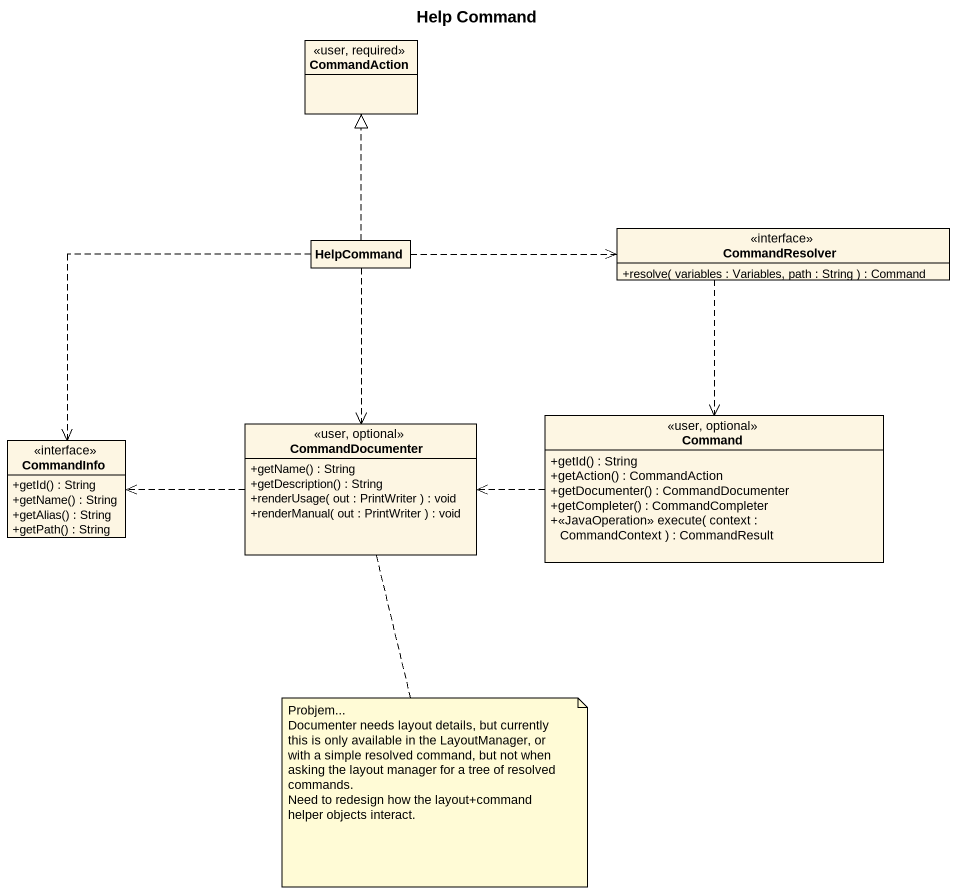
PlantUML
@startuml
title Help Command
hide circle
hide empty members
skinparam classAttributeIconSize 0
interface CommandAction <<user, required>>
class HelpCommand
interface CommandResolver {
  +resolve( variables : Variables, path : String ) : Command
}
interface CommandInfo {
  +getId() : String
  +getName() : String
  +getAlias() : String
  +getPath() : String
}
interface CommandDocumenter <<user, optional>> {
  +getName() : String
  +getDescription() : String
  +renderUsage( out : PrintWriter ) : void
  +renderManual( out : PrintWriter ) : void
}
interface Command <<user, optional>> {
  +getId() : String
  +getAction() : CommandAction
  +getDocumenter() : CommandDocumenter
  +getCompleter() : CommandCompleter
  +<<JavaOperation>> execute( context : CommandContext ) : CommandResult
}
HelpCommand .up.|> CommandAction
HelpCommand .right.> CommandResolver
HelpCommand ..> CommandInfo
HelpCommand ..> CommandDocumenter
CommandResolver ..> Command
CommandDocumenter .left.> CommandInfo
Command .left.> CommandDocumenter
note bottom of CommandDocumenter
  Probjem...
  Documenter needs layout details, but currently this is only available in the LayoutManager, or with a simple resolved command, but not when asking the layout manager for a tree of resolved commands.
  Need to redesign how the layout+command helper objects interact.
end note
@enduml
